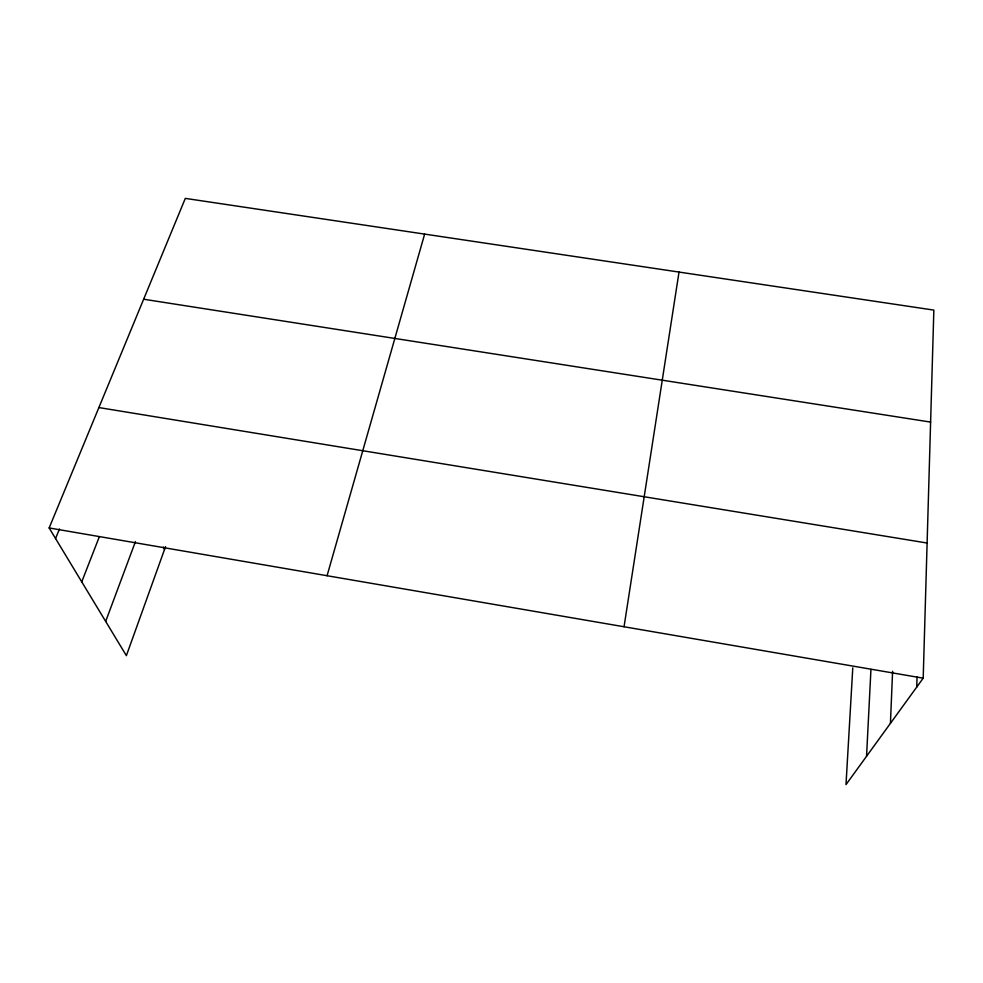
<?xml version="1.0" encoding="UTF-8"?>
<svg xmlns="http://www.w3.org/2000/svg" width="983" height="983" viewBox="0 0 983 983"><rect width="100%" height="100%" fill="white"/><g stroke="black" fill="none" stroke-linecap="round" stroke-linejoin="round"><path stroke-width="1.47" d="M852.777 667.899L845.994 784.618L923.197 678.172L933.85 310.1L185.308 198.382L49.15 527.957L126.377 655.649L165.537 546.659M916.734 687.08L917.053 677.054M890.426 723.353L892.601 671.266M866.551 756.271L870.95 669.423M624.045 626.749L679.02 272.058M327.069 575.719L424.644 234.101M105.672 621.403L135.433 541.633M81.749 581.85L99.295 536.829M55.552 538.549L59.484 528.94M143.653 299.225L930.606 422.088M98.89 407.564L927.104 543.021M49.15 527.957L923.197 678.172M163.375 547.089L164.505 549.534"/></g></svg>
